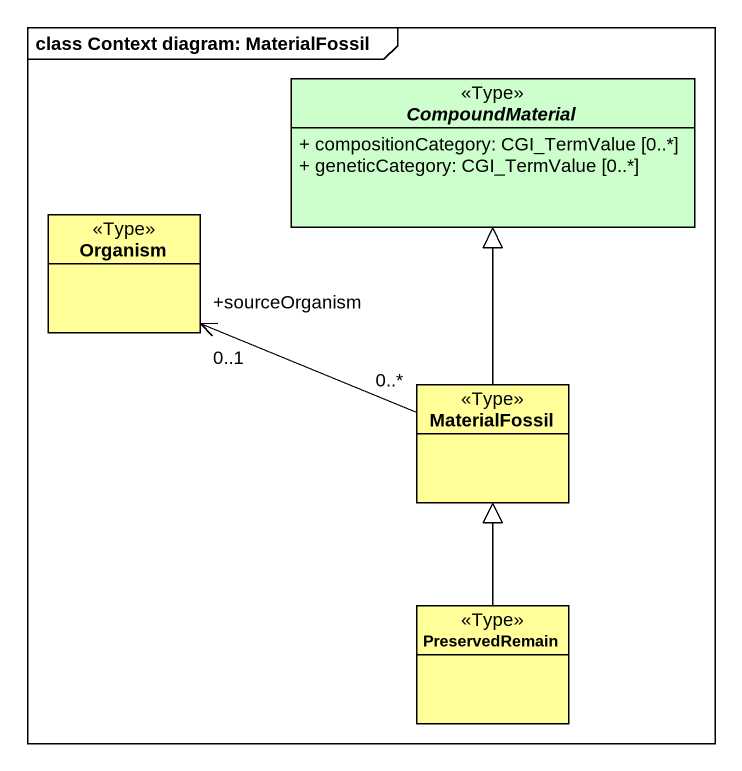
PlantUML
@startuml
mainframe class Context diagram: MaterialFossil
hide circle
hide empty members
skinparam classAttributeIconSize 0
abstract class CompoundMaterial <<Type>> #CCFFCC {
  + compositionCategory: CGI_TermValue [0..*]
  + geneticCategory: CGI_TermValue [0..*]
}
class Organism <<Type>> #FFFE99
class MaterialFossil <<Type>> #FFFE99
class PreservedRemain <<Type>> #FFFE99
MaterialFossil -up-|> CompoundMaterial
MaterialFossil "0..*" -left-> "+sourceOrganism\n0..1" Organism
PreservedRemain -up-|> MaterialFossil
@enduml
